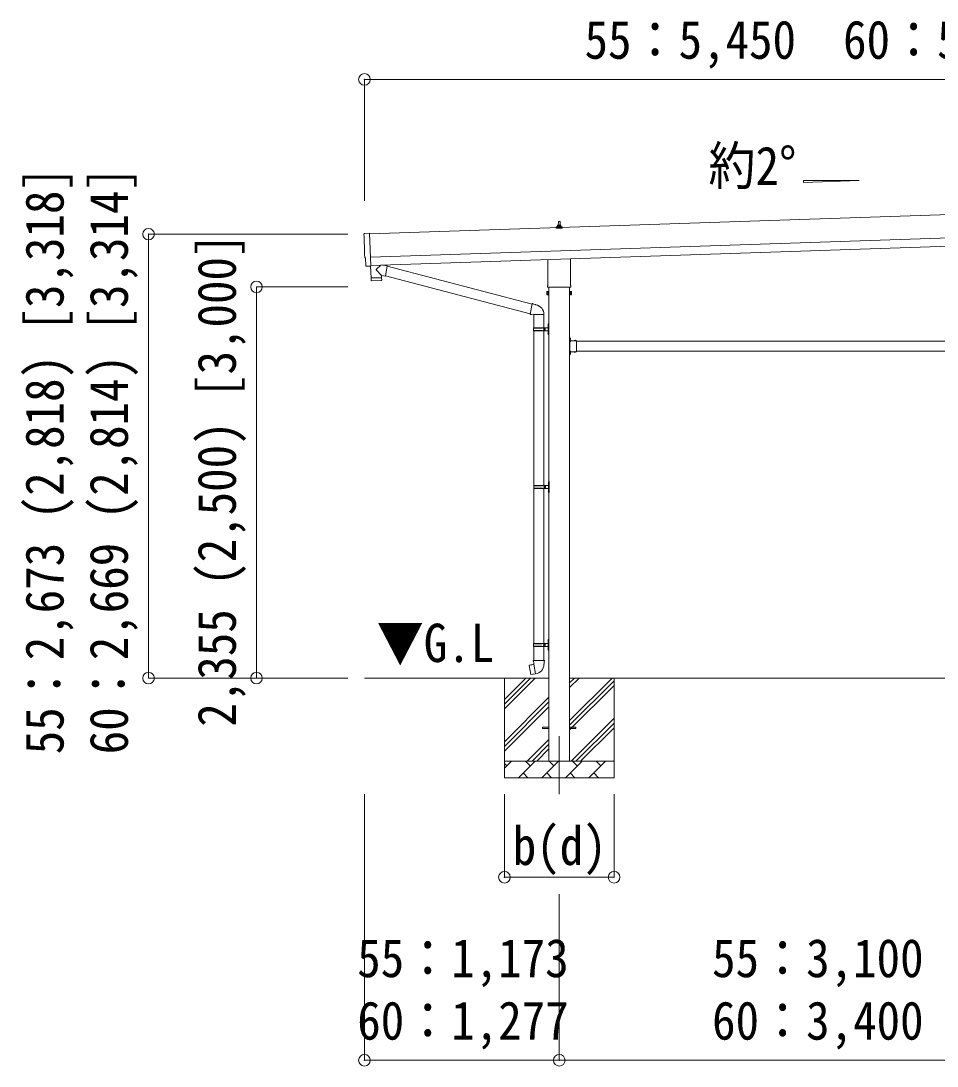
# Model space of a CAD drawing. Units: millimetres at full size, sheet at 1:70; details may follow other scales. Extents: x -19675 to 19675, y -13580 to 13580.
# Drawn here: x -3783 to 1733, y -1658 to 4634 of the extents above; entities that cross this region are included whole.
import ezdxf
from ezdxf.enums import TextEntityAlignment as Align

# ---------------------------------------------------------------- set-up
doc = ezdxf.new("R2010")
doc.units = ezdxf.units.MM
doc.header["$LTSCALE"] = 70
doc.header["$PDMODE"] = 32
doc.header["$PDSIZE"] = 70
doc.linetypes.add('CHAIN1', pattern=[8, 5, -1, 1, -1])
doc.linetypes.add('USER3', pattern=[4, 3, -1])
for name, color, linetype, lineweight in [('0-1_Defpoints', 7, 'CHAIN1', 9), ('0-2_TEXT1', 4, 'Continuous', 9), ('0-3_SHAPE', 7, 'Continuous', 9), ('0-7_PARTS2', 7, 'Continuous', 9), ('0-8_TABLE1', 6, 'Continuous', 9), ('0-9_DIM1', 7, 'Continuous', 9)]:
    doc.layers.add(name, color=color, linetype=linetype, lineweight=lineweight)
doc.styles.add('ＭＳ ゴシック', font='')
doc.styles.get('ＭＳ ゴシック').set_extended_font_data('MS Gothic')

msp = doc.modelspace()

# ---------------------------------------------------------------- linework, layer by layer
at = {"layer": '0-1_Defpoints'}
msp.add_line((-541.9, 327.6), (-541.9, -21.4), dxfattribs=at)
at = {"layer": '0-2_TEXT1'}
for p, q in [((3699.47, 3530.68), (-1683.54, 3351.24)), ((-551.9, 3397.64), (-551.9, 3401.86)), ((-550.9, 3401.86), (-532.9, 3401.86)), ((-547.9, 3401.86), (-547.17, 3425.38)), ((-546.17, 3426.36), (-537.62, 3426.36)), ((-536.62, 3425.38), (-535.9, 3401.86)), ((-531.9, 3397.64), (-531.9, 3401.86)), ((-1678.88, 3211.32), (3704.13, 3390.76)), ((-1677.21, 3161.35), (3705.8, 3340.78)), ((-560.15, 3386.36), (-560.15, 3394.07)), ((-523.65, 3386.36), (-560.15, 3386.36)), ((-559.76, 3394.86), (-524.03, 3394.86)), ((-559.38, 3395.04), (-552.66, 3396.67)), ((-552.28, 3396.86), (-531.51, 3396.86)), ((-524.41, 3395.04), (-531.13, 3396.67)), ((-523.65, 3386.36), (-523.65, 3394.07)), ((-1696.71, 3156.93), (-1703.64, 3157.06)), ((-610.2, 3042.37), (-610.2, 3196.92)), ((-473.6, 3201.47), (-473.6, 3042.37)), ((-611.9, 3033.6), (-611.9, 3039.1)), ((-473.96, 3030.1), (-609.83, 3030.1)), ((-604.4, 3030.1), (-604.4, 177.6)), ((-479.4, 3030.1), (-479.4, 177.6)), ((-471.9, 3039.1), (-471.9, 3033.6)), ((-615.9, 3004.1), (-615.14, 3005.41)), ((-615.9, 3004.1), (-615.9, 2987.1)), ((-615.9, 2987.1), (-615.14, 2985.78)), ((-608.9, 3005.41), (-615.14, 3005.41)), ((-608.9, 3000.5), (-615.14, 3000.5)), ((-608.9, 2990.69), (-615.14, 2990.69)), ((-608.9, 2985.78), (-615.14, 2985.78)), ((-608.9, 2985.78), (-608.9, 3005.41)), ((-608.9, 3004.8), (-606.4, 3004.8)), ((-606.4, 2986.4), (-608.9, 2986.4)), ((-604.4, 2985.1), (-606.4, 2985.1)), ((-479.4, 2985.1), (-477.4, 2985.1)), ((-474.9, 3004.8), (-477.4, 3004.8)), ((-477.4, 2986.4), (-474.9, 2986.4)), ((-474.9, 2985.78), (-474.9, 3005.41)), ((-474.9, 3005.41), (-468.66, 3005.41)), ((-474.9, 3000.5), (-468.66, 3000.5)), ((-474.9, 2990.69), (-468.66, 2990.69)), ((-474.9, 2985.78), (-468.66, 2985.78)), ((-467.9, 3004.1), (-468.66, 3005.41)), ((-467.9, 2987.1), (-468.66, 2985.78)), ((-467.9, 3004.1), (-467.9, 2987.1)), ((-477.4, 2728.6), (-479.4, 2728.6)), ((-479.4, 2721.6), (-477.4, 2721.6)), ((-479.4, 2715.6), (-477.4, 2715.6)), ((-477.4, 2728.6), (-477.4, 2708.6)), ((-476.89, 2724.5), (-477.4, 2724.5)), ((-437.4, 2708.6), (-477.4, 2708.6)), ((-440.5, 2709.11), (-440.5, 2708.6)), ((-437.4, 2708.6), (-437.4, 2642.6)), ((-473.4, 2705.6), (-478.9, 2705.6)), ((-478.9, 2705.6), (-478.9, 2645.6)), ((-473.4, 2645.6), (-478.9, 2645.6)), ((-477.4, 2704.6), (-477.4, 2646.6)), ((-477.4, 2644.6), (-473.4, 2644.6)), ((-437.4, 2705.6), (2453.6, 2705.6)), ((-437.4, 2645.6), (2453.6, 2645.6)), ((-479.4, 2635.6), (-477.4, 2635.6)), ((-479.4, 2629.6), (-477.4, 2629.6)), ((-477.4, 2622.6), (-479.4, 2622.6)), ((-477.4, 2642.6), (-477.4, 2622.6)), ((-437.4, 2642.6), (-477.4, 2642.6)), ((-476.89, 2638.5), (-477.4, 2638.5)), ((-440.5, 2642.09), (-440.5, 2642.6)), ((-641.9, 382.1), (-604.4, 382.1)), ((-641.9, 373.1), (-641.9, 382.1)), ((-479.4, 382.1), (-441.9, 382.1)), ((-441.9, 373.1), (-441.9, 382.1)), ((-641.9, 373.1), (-604.4, 373.1)), ((-479.4, 373.1), (-441.9, 373.1))]:
    msp.add_line(p, q, dxfattribs=at)
for points in [[(-1715.21, 3353.63), (-1683.71, 3356.33), (-1677.12, 3158.58)], [(-1706.57, 3159.96), (-1708.14, 3206.96), (-1708.74, 3206.94)], [(-1695.97, 3157.23), (-1695.33, 3157.88), (-1677.09, 3157.58)], [(-606.4, 2985.1), (-606.4, 3006.1), (-604.4, 3006.1)], [(-477.4, 2985.1), (-477.4, 3006.1), (-479.4, 3006.1)], [(-476.89, 2724.5), (-476.89, 2712.7), (-477.4, 2712.7)], [(-477.4, 2704.6), (-473.4, 2704.6), (-473.4, 2706.6), (-477.4, 2706.6)], [(-440.5, 2709.11), (-452.3, 2709.11), (-452.3, 2708.6)], [(-477.4, 2646.6), (-473.4, 2646.6), (-473.4, 2644.6)], [(-476.89, 2638.5), (-476.89, 2626.7), (-477.4, 2626.7)], [(-440.5, 2642.09), (-452.3, 2642.09), (-452.3, 2642.6)]]:
    msp.add_lwpolyline(points, dxfattribs=at)
at = {"layer": '0-2_TEXT1', "linetype": 'USER3'}
for points in [[(-474.79, 2721.1), (-477.56, 2719.74), (-478.17, 2718.6)], [(-474.79, 2716.1), (-477.56, 2717.45), (-478.17, 2718.6)], [(-448.9, 2711.21), (-447.54, 2708.43), (-446.4, 2707.82)], [(-443.9, 2711.21), (-445.25, 2708.43), (-446.4, 2707.82)], [(-448.9, 2639.99), (-447.54, 2642.76), (-446.4, 2643.37)], [(-443.9, 2639.99), (-445.25, 2642.76), (-446.4, 2643.37)], [(-474.79, 2635.1), (-477.56, 2633.74), (-478.17, 2632.6)], [(-474.79, 2630.1), (-477.56, 2631.45), (-478.17, 2632.6)]]:
    msp.add_lwpolyline(points, dxfattribs=at)
at = {"layer": '0-2_TEXT1'}
for centre, radius, start, end in [((-547.81, 3401.22), 4.13, 90, 171.17633), ((-550.9, 3400.86), 1, 90, 180), ((-546.17, 3425.36), 1, 90, 178.60509), ((-538.56, 3401.86), 4.83, 133.60282, 180), ((-545.23, 3401.86), 4.83, 0, 46.39718), ((-537.62, 3425.36), 1, 1.39491, 90), ((-535.98, 3401.22), 4.13, 8.82367, 90), ((-532.9, 3400.86), 1, 0, 90), ((-559.15, 3394.07), 1, 103.62699, 180), ((-552.9, 3397.64), 1, 283.62699, 0), ((-530.9, 3397.64), 1, 180, 256.37301), ((-524.65, 3394.07), 1, 0, 76.37301), ((-607.9, 3039.1), 4, 125.09963, 180), ((-607.9, 3033.6), 4, 180, 194.47751), ((-607.9, 3033.6), 4, 194.47751, 241.04498), ((-475.9, 3033.6), 4, 298.95502, 345.52249), ((-475.9, 3039.1), 4, 0, 54.90037), ((-475.9, 3033.6), 4, 345.52249, 0), ((-599.66, 2995.6), 16.24, 162.41205, 197.58795), ((-611.55, 3002.96), 4.34, 145.61575, 214.38425), ((-611.55, 2988.24), 4.34, 145.61575, 214.38425), ((-484.14, 2995.6), 16.24, 342.41205, 17.58795), ((-472.24, 3002.96), 4.34, 325.61575, 34.38425), ((-472.24, 2988.24), 4.34, 325.61575, 34.38425), ((-477.4, 2708.6), 2, 180, 270), ((-482.63, 2718.6), 8.23, 314.2189, 45.7811), ((-446.4, 2703.36), 8.23, 44.2189, 135.7811), ((-477.4, 2642.6), 2, 90, 180), ((-482.63, 2632.6), 8.23, 314.2189, 45.7811), ((-446.4, 2647.83), 8.23, 224.2189, 315.7811)]:
    msp.add_arc(centre, radius, start, end, dxfattribs=at)
for centre, major_axis, ratio, start_param, end_param in [((-1714.95, 3350.64), (-3, -0.1), 0.99863, 4.7647489, 6.2979817), ((-6475.82, 3121.48), (4760.73, 158.69), 0.99863, 6.2686928, 6.2979817), ((-1708.89, 3211.34), (-4.4, -0.15), 0.99863, 6.2686928, 7.8539816), ((-1703.57, 3160.06), (-2.11, -2.14), 0.9974, 5.5252311, 7.0411395), ((-1696.69, 3157.93), (-0.704, -0.714), 0.9974, 0.7579542, 1.5707963)]:
    msp.add_ellipse(centre, major_axis=major_axis, ratio=ratio, start_param=start_param, end_param=end_param, dxfattribs=at)
at = {"layer": '0-3_SHAPE'}
for p, q in [((-604.4, 677.6), (-1714.54, 677.6)), ((-871.9, 677.6), (-871.9, 77.6)), ((-871.9, 492.55), (-686.85, 677.6)), ((-871.9, 520.83), (-715.13, 677.6)), ((-871.9, 549.11), (-743.41, 677.6)), ((2495.6, 677.6), (-479.4, 677.6)), ((-479.4, 422.5), (-224.3, 677.6)), ((-479.4, 620.49), (-422.29, 677.6)), ((-479.4, 648.77), (-450.57, 677.6)), ((-479.4, 394.21), (-211.9, 661.71)), ((-479.4, 365.93), (-211.9, 633.43)), ((-211.9, 677.6), (-211.9, 77.6)), ((-871.9, 294.56), (-604.4, 562.06)), ((-871.9, 266.27), (-604.4, 533.77)), ((-871.9, 237.99), (-604.4, 505.49)), ((-469.74, 177.6), (-211.9, 435.44)), ((-441.46, 177.6), (-211.9, 407.16)), ((-413.17, 177.6), (-211.9, 378.87)), ((-734.3, 177.6), (-604.4, 307.5)), ((-706.01, 177.6), (-604.4, 279.21)), ((-677.73, 177.6), (-604.4, 250.93)), ((-871.9, 177.6), (-211.9, 177.6)), ((-871.9, 134.7), (-829, 177.6)), ((-857.56, 149.04), (-871.9, 163.38)), ((-787.58, 77.6), (-687.58, 177.6)), ((-716.14, 149.04), (-744.69, 177.6)), ((-646.16, 77.6), (-546.16, 177.6)), ((-574.71, 149.04), (-603.27, 177.6)), ((-504.74, 77.6), (-404.74, 177.6)), ((-433.29, 149.04), (-461.85, 177.6)), ((-363.32, 77.6), (-263.32, 177.6)), ((-291.87, 149.04), (-320.43, 177.6)), ((-215.18, 177.6), (-211.9, 180.88)), ((-211.9, 77.6), (-871.9, 77.6)), ((-759.03, 106.15), (-730.48, 77.6)), ((-617.61, 106.15), (-589.05, 77.6)), ((-476.19, 106.15), (-447.63, 77.6)), ((-334.76, 106.15), (-306.21, 77.6))]:
    msp.add_line(p, q, dxfattribs=at)
at = {"layer": '0-7_PARTS2', "color": 4}
for p, q in [((927.47, 3672.78), (1263.47, 3672.78)), ((927.47, 3660.37), (927.47, 3672.78)), ((1263.47, 3672.78), (927.47, 3660.37))]:
    msp.add_line(p, q, dxfattribs=at)
at = {"layer": '0-8_TABLE1'}
for p, q in [((-1714.54, 4281.71), (-1714.54, 3550.32)), ((-1714.54, 4281.71), (3735.13, 4281.71)), ((-3014.54, 3350.21), (-1814.54, 3350.21)), ((-3014.54, 3350.21), (-3014.54, 677.6)), ((-2364.54, 3032.6), (-1814.54, 3032.6)), ((-2364.54, 3032.6), (-2364.54, 677.6)), ((-3014.54, 677.6), (-1814.54, 677.6)), ((-1714.54, -1623.4), (-1714.54, -21.4)), ((-871.9, -521.4), (-871.9, -21.4)), ((-211.9, -521.4), (-211.9, -21.4)), ((-871.9, -521.4), (-211.9, -521.4)), ((-541.9, -1623.4), (-541.9, -623.4)), ((-541.9, -1623.4), (-1714.54, -1623.4))]:
    msp.add_line(p, q, dxfattribs=at)
msp.add_lwpolyline([(-541.9, -1623.4), (2558.1, -1623.4), (3735.13, -1623.4)], dxfattribs=at)
for p in [(-1714.54, 4281.71), (-3014.54, 3350.21), (-2364.54, 3032.6), (-3014.54, 677.6), (-2364.54, 677.6), (-871.9, -521.4), (-211.9, -521.4), (-1714.54, -1623.4), (-541.9, -1623.4)]:
    msp.add_point(p, dxfattribs=at)
at = {"layer": '0-9_DIM1'}
for p, q in [((-1677.12, 3158.58), (-1677.09, 3157.58)), ((-1615.79, 3163.4), (-1643.01, 3140.36)), ((-1578.1, 3160.11), (-1604.02, 3163.79)), ((-1578.1, 3160.11), (-1587.07, 3097.04)), ((-1577.87, 3158.2), (-705.77, 2929.35)), ((-1675.08, 3085.38), (-1674.42, 3072.34)), ((-1670.62, 3086.53), (-1670.56, 3085.53)), ((-1611.55, 3100.52), (-1643.04, 3133.03)), ((-1615.65, 3088.36), (-1615.63, 3087.36)), ((-1611.55, 3100.52), (-1587.07, 3097.04)), ((-1611.55, 3100.52), (-1611.15, 3088.51)), ((-1587.3, 3098.95), (-716.19, 2870.25)), ((-1613.81, 3071.41), (-1671.32, 3069.5)), ((-705.45, 2931.17), (-716.51, 2868.43)), ((-705.45, 2931.17), (-704.3, 2933.15)), ((-705.45, 2931.17), (-685.81, 2927.35)), ((-704.3, 2933.15), (-700.74, 2932.52)), ((-700.74, 2932.52), (-700.33, 2930.17)), ((-685.81, 2927.35), (-684.13, 2925.72)), ((-684.13, 2925.72), (-682.01, 2925.27)), ((-716.51, 2868.43), (-716.11, 2866.18)), ((-716.51, 2868.43), (-696.75, 2865.3)), ((-716.11, 2866.18), (-712.55, 2865.55)), ((-712.55, 2865.55), (-711.36, 2867.62)), ((-696.75, 2865.3), (-694.55, 2866.29)), ((-634.25, 2865.89), (-695.43, 2865.89)), ((-694.4, 2865.89), (-694.4, 2786.6)), ((-634.4, 2865.89), (-634.4, 2786.6)), ((-697.4, 2784.6), (-647.06, 2784.6)), ((-697.4, 2770.6), (-647.06, 2770.6)), ((-696.4, 2786.6), (-610.4, 2786.6)), ((-696.4, 2786.6), (-696.4, 2784.6)), ((-696.4, 2768.6), (-696.4, 2770.6)), ((-637.4, 2786.6), (-637.4, 2782.1)), ((-637.4, 2782.1), (-635.4, 2782.1)), ((-637.4, 2768.6), (-637.4, 2773.1)), ((-637.4, 2773.1), (-635.4, 2773.1)), ((-635.4, 2782.1), (-635.4, 2773.1)), ((-629.4, 2786.6), (-629.4, 2768.6)), ((-629.4, 2782.1), (-626.4, 2782.1)), ((-629.4, 2773.1), (-626.4, 2773.1)), ((-626.4, 2782.1), (-626.4, 2773.1)), ((-610.7, 2803.74), (-608.65, 2802.75)), ((-609.43, 2805.75), (-608.8, 2805.75)), ((-609.43, 2805.75), (-609.43, 2797.45)), ((-609.43, 2797.45), (-608.8, 2797.45)), ((-608.8, 2805.75), (-608.4, 2805.35)), ((-608.65, 2802.75), (-608.04, 2801.6)), ((-608.4, 2809.6), (-605.4, 2811.1)), ((-608.4, 2809.6), (-608.4, 2745.6)), ((-605.4, 2811.1), (-605.4, 2744.1)), ((-605.4, 2811.1), (-604.4, 2811.1)), ((-604.4, 2811.1), (-604.4, 2744.1)), ((-696.4, 2768.6), (-610.4, 2768.6)), ((-694.4, 2768.6), (-694.4, 1836.6)), ((-634.4, 2768.6), (-634.4, 1836.6)), ((-610.7, 2755.74), (-608.65, 2754.75)), ((-609.43, 2757.75), (-608.8, 2757.75)), ((-609.43, 2757.75), (-609.43, 2749.45)), ((-609.43, 2749.45), (-608.8, 2749.45)), ((-608.8, 2757.75), (-608.8, 2749.45)), ((-608.8, 2757.75), (-608.4, 2757.35)), ((-608.8, 2749.45), (-608.4, 2749.85)), ((-608.65, 2754.75), (-608.04, 2753.6)), ((-608.4, 2745.6), (-605.4, 2744.1)), ((-605.4, 2744.1), (-604.4, 2744.1)), ((-694.9, 1834.6), (-644.56, 1834.6)), ((-693.9, 1836.6), (-607.9, 1836.6)), ((-693.9, 1836.6), (-693.9, 1834.6)), ((-634.9, 1836.6), (-634.9, 1832.1)), ((-634.9, 1832.1), (-632.9, 1832.1)), ((-632.9, 1832.1), (-632.9, 1823.1)), ((-626.9, 1836.6), (-626.9, 1818.6)), ((-626.9, 1832.1), (-623.9, 1832.1)), ((-623.9, 1832.1), (-623.9, 1823.1)), ((-608.2, 1853.74), (-606.15, 1852.75)), ((-606.93, 1855.75), (-606.3, 1855.75)), ((-606.93, 1855.75), (-606.93, 1847.45)), ((-606.93, 1847.45), (-606.3, 1847.45)), ((-606.3, 1855.75), (-605.9, 1855.35)), ((-606.15, 1852.75), (-605.54, 1851.6)), ((-605.9, 1859.6), (-602.9, 1861.1)), ((-605.9, 1859.6), (-605.9, 1795.6)), ((-602.9, 1861.1), (-602.9, 1794.1)), ((-602.9, 1861.1), (-601.9, 1861.1)), ((-601.9, 1861.1), (-601.9, 1794.1)), ((-694.9, 1820.6), (-644.56, 1820.6)), ((-694.4, 1818.6), (-694.4, 886.6)), ((-693.9, 1818.6), (-693.9, 1820.6)), ((-693.9, 1818.6), (-607.9, 1818.6)), ((-634.9, 1818.6), (-634.9, 1823.1)), ((-634.9, 1823.1), (-632.9, 1823.1)), ((-634.4, 1818.6), (-634.4, 886.6)), ((-626.9, 1823.1), (-623.9, 1823.1)), ((-608.2, 1805.74), (-606.15, 1804.75)), ((-606.93, 1807.75), (-606.3, 1807.75)), ((-606.93, 1807.75), (-606.93, 1799.45)), ((-606.93, 1799.45), (-606.3, 1799.45)), ((-606.3, 1807.75), (-606.3, 1799.45)), ((-606.3, 1807.75), (-605.9, 1807.35)), ((-606.3, 1799.45), (-605.9, 1799.85)), ((-606.15, 1804.75), (-605.54, 1803.6)), ((-605.9, 1795.6), (-602.9, 1794.1)), ((-602.9, 1794.1), (-601.9, 1794.1)), ((-697.4, 884.6), (-647.06, 884.6)), ((-696.4, 886.6), (-610.4, 886.6)), ((-696.4, 886.6), (-696.4, 884.6)), ((-637.4, 886.6), (-637.4, 882.1)), ((-637.4, 882.1), (-635.4, 882.1)), ((-635.4, 882.1), (-635.4, 873.1)), ((-629.4, 886.6), (-629.4, 868.6)), ((-629.4, 882.1), (-626.4, 882.1)), ((-626.4, 882.1), (-626.4, 873.1)), ((-610.7, 903.74), (-608.65, 902.75)), ((-609.43, 905.75), (-608.8, 905.75)), ((-609.43, 905.75), (-609.43, 897.45)), ((-609.43, 897.45), (-608.8, 897.45)), ((-608.8, 905.75), (-608.4, 905.35)), ((-608.65, 902.75), (-608.04, 901.6)), ((-608.4, 909.6), (-605.4, 911.1)), ((-608.4, 909.6), (-608.4, 845.6)), ((-605.4, 911.1), (-605.4, 844.1)), ((-605.4, 911.1), (-604.4, 911.1)), ((-604.4, 911.1), (-604.4, 844.1)), ((-697.4, 870.6), (-647.06, 870.6)), ((-696.4, 868.6), (-696.4, 870.6)), ((-696.4, 868.6), (-610.4, 868.6)), ((-694.4, 868.6), (-694.4, 783.67)), ((-637.4, 868.6), (-637.4, 873.1)), ((-637.4, 873.1), (-635.4, 873.1)), ((-634.4, 868.6), (-634.4, 783.67)), ((-629.4, 873.1), (-626.4, 873.1)), ((-610.7, 855.74), (-608.65, 854.75)), ((-609.43, 857.75), (-608.8, 857.75)), ((-609.43, 857.75), (-609.43, 849.45)), ((-609.43, 849.45), (-608.8, 849.45)), ((-608.8, 857.75), (-608.8, 849.45)), ((-608.8, 857.75), (-608.4, 857.35)), ((-608.8, 849.45), (-608.4, 849.85)), ((-608.65, 854.75), (-608.04, 853.6)), ((-608.4, 845.6), (-605.4, 844.1)), ((-605.4, 844.1), (-604.4, 844.1)), ((-722.86, 755.22), (-723.67, 754.05)), ((-694.99, 760.47), (-722.86, 755.22)), ((-710.12, 757.82), (-710.33, 757.58)), ((-696.25, 783.67), (-698.4, 782.89)), ((-698.4, 782.89), (-698.4, 779.27)), ((-698.4, 779.27), (-696.16, 778.45)), ((-632.55, 783.67), (-696.25, 783.67)), ((-696.25, 783.67), (-695.9, 763.67)), ((-695.9, 763.67), (-694.55, 761.67)), ((-684.63, 703.17), (-694.77, 760.65)), ((-694.74, 761.47), (-694.74, 760.76)), ((-694.55, 761.67), (-694.58, 761.66)), ((-634.21, 761.73), (-634.28, 759.57)), ((-632.9, 763.67), (-634.21, 761.73)), ((-632.55, 783.67), (-632.9, 763.67)), ((-630.4, 779.27), (-632.64, 778.45)), ((-632.55, 783.67), (-630.4, 782.89)), ((-630.4, 782.89), (-630.4, 779.27)), ((-723.67, 754.05), (-714.05, 699.49)), ((-700.02, 700.58), (-700.3, 700.73)), ((-684.33, 702.41), (-684.57, 703.07))]:
    msp.add_line(p, q, dxfattribs=at)
for points in [[(-1677.49, 3157.59), (-1675.11, 3086.38), (-1611.15, 3088.51)], [(-1610.91, 3074.46), (-1611.12, 3087.51), (-1675.08, 3085.38)], [(-610.7, 2799.45), (-608.65, 2800.45), (-608.04, 2801.6)], [(-608.8, 2805.75), (-608.8, 2797.45), (-608.4, 2797.85)], [(-610.7, 2751.45), (-608.65, 2752.45), (-608.04, 2753.6)], [(-608.2, 1849.45), (-606.15, 1850.45), (-605.54, 1851.6)], [(-606.3, 1855.75), (-606.3, 1847.45), (-605.9, 1847.85)], [(-608.2, 1801.45), (-606.15, 1802.45), (-605.54, 1803.6)], [(-610.7, 899.45), (-608.65, 900.45), (-608.04, 901.6)], [(-608.8, 905.75), (-608.8, 897.45), (-608.4, 897.85)], [(-610.7, 851.45), (-608.65, 852.45), (-608.04, 853.6)], [(-707.87, 758.04), (-708.15, 758.19), (-710.12, 757.82)], [(-684.9, 703.27), (-712.89, 698.67), (-714.05, 699.49)], [(-697.84, 701.14), (-698.05, 700.9), (-700.02, 700.58)]]:
    msp.add_lwpolyline(points, dxfattribs=at)
for centre, radius, start, end in [((-1639.63, 3136.68), 5, 132.56466, 226.88314), ((-1671.42, 3072.49), 3, 182.90915, 271.95747), ((-1613.91, 3074.41), 3, 271.90915, 0.90915), ((-694.55, 2866.29), 60.3, 359.62495, 78), ((-648.65, 2777.6), 49.25, 171.82876, 180.00002), ((-648.65, 2777.6), 49.25, 180.00002, 188.17127), ((-647.06, 2786.6), 2, 270, 359.99998), ((-647.06, 2768.6), 2, 0.00005, 90.00004), ((-605.1, 2801.6), 6, 136.21765, 223.78235), ((-610.4, 2788.6), 2, 270, 359.99998), ((-605.1, 2753.6), 6, 136.21765, 223.78235), ((-610.4, 2766.6), 2, 0.00005, 90.00004), ((-646.15, 1827.6), 49.25, 171.82876, 180.00002), ((-646.15, 1827.6), 49.25, 180.00002, 188.17127), ((-644.56, 1836.6), 2, 270, 359.99998), ((-602.6, 1851.6), 6, 136.21765, 223.78235), ((-607.9, 1838.6), 2, 270, 359.99998), ((-644.56, 1818.6), 2, 0.00005, 90.00004), ((-602.6, 1803.6), 6, 136.21765, 223.78235), ((-607.9, 1816.6), 2, 0.00005, 90.00004), ((-648.65, 877.6), 49.25, 171.82876, 180.00002), ((-647.06, 886.6), 2, 270, 359.99998), ((-605.1, 901.6), 6, 136.21765, 223.78235), ((-610.4, 888.6), 2, 270, 359.99998), ((-648.65, 877.6), 49.25, 180.00002, 188.17127), ((-647.06, 868.6), 2, 0.00005, 90.00004), ((-605.1, 853.6), 6, 136.21765, 223.78235), ((-610.4, 866.6), 2, 0.00005, 90.00004), ((-695.04, 760.76), 0.3, 280.66842, 0), ((-694.54, 761.47), 0.2, 100, 180), ((-694.55, 761.67), 60.3, 279.96938, 358), ((-684.85, 702.97), 0.3, 20, 99.33158), ((-684.14, 702.48), 0.2, 200, 279.96938)]:
    msp.add_arc(centre, radius, start, end, dxfattribs=at)

# ---------------------------------------------------------------- texts
at = {"layer": '0-7_PARTS2', "style": 'ＭＳ ゴシック', "width": 0.9}
for s, p in [('約2°', (356.38, 3577.73)), ('▼G.L', (-1641.28, 704.81))]:
    msp.add_text(s, height=230.9, dxfattribs=at).set_placement(p, align=Align.BOTTOM_LEFT)
at = {"layer": '0-8_TABLE1', "color": 7, "style": 'ＭＳ ゴシック', "width": 0.9}
for s, p in [('55：5,450\u300060：5,960', (-389.7, 4336.71)), ('b(d)', (-821.9, -516.4)), ('55：1,173', (-1758.22, -1192.36)), ('55：3,100', (378.1, -1192.36)), ('60：1,277', (-1758.22, -1568.4)), ('60：3,400', (378.1, -1568.4))]:
    msp.add_text(s, height=230.9, dxfattribs=at).set_placement(p, align=Align.BOTTOM_LEFT)
for s, p in [('55：2,673 (2,818) [3,318]', (-3456.61, 218.9)), ('60：2,669 (2,814) [3,314]', (-3069.54, 218.9)), ('2,355 (2,500) [3,000]', (-2419.54, 385.1))]:
    msp.add_text(s, height=230.9, rotation=90, dxfattribs=at).set_placement(p, align=Align.BOTTOM_LEFT)

doc.saveas('drawing.dxf')
